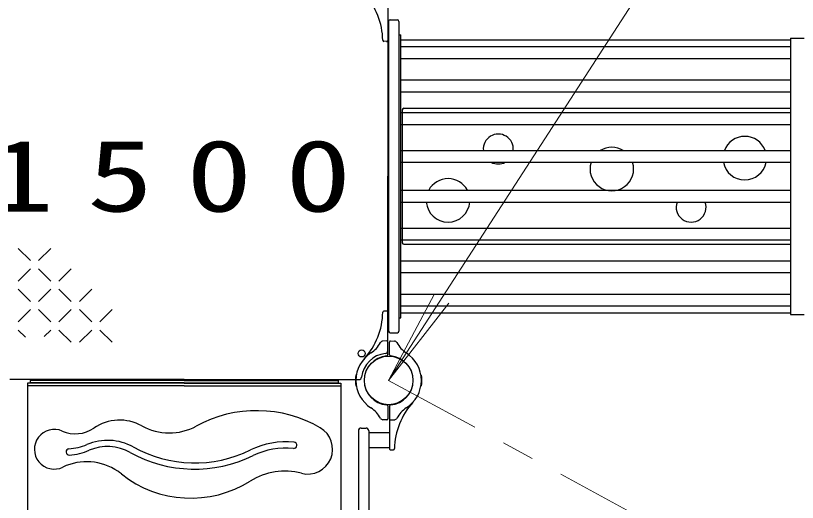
# Model space of a CAD drawing. Units: millimetres on the paper. Extents: x -385 to 0, y -594 to 267.
# Drawn here: x -272.27 to -248.36, y 162.46 to 177.36 of the extents above; entities that cross this region are included whole.
import ezdxf

# ---------------------------------------------------------------- set-up
doc = ezdxf.new("R2010")
doc.units = ezdxf.units.MM
doc.linetypes.add('USER2', pattern=[6, 3, -1, 1, -1])
doc.layers.add('LY_1', color=7, linetype='Continuous', lineweight=25)
doc.styles.add('ＭＳ ゴシック', font='')
doc.styles.get('ＭＳ ゴシック').set_extended_font_data('MS Gothic')

msp = doc.modelspace()

# ---------------------------------------------------------------- linework, layer by layer
at = {"layer": 'LY_1', "lineweight": 13}
for p, q in [((-250.874, 181.657), (-260.861, 166.195)), ((-271.818, 169.863), (-272.193, 170.238)), ((-271.193, 170.238), (-271.568, 169.863)), ((-271.818, 169.613), (-272.193, 169.238)), ((-271.193, 169.238), (-271.568, 169.613)), ((-270.568, 169.613), (-270.943, 169.238)), ((-271.818, 168.613), (-272.193, 168.988)), ((-271.193, 168.988), (-271.568, 168.613)), ((-270.568, 168.613), (-270.943, 168.988)), ((-269.943, 168.988), (-270.318, 168.613)), ((-260.861, 166.195), (-259.46, 168.847)), ((-260.861, 166.195), (-259.02, 168.563)), ((-271.818, 168.363), (-272.193, 167.988)), ((-271.193, 167.988), (-271.568, 168.363)), ((-270.568, 168.363), (-270.943, 167.988)), ((-269.943, 167.988), (-270.318, 168.363)), ((-269.318, 168.363), (-269.693, 167.988)), ((-271.97, 167.515), (-272.193, 167.738)), ((-271.193, 167.738), (-271.393, 167.538)), ((-270.568, 167.363), (-270.943, 167.738)), ((-269.943, 167.738), (-270.318, 167.363)), ((-269.318, 167.363), (-269.693, 167.738))]:
    msp.add_line(p, q, dxfattribs=at)
at = {"layer": 'LY_1'}
for p, q in [((-260.886, 177.913), (-260.886, 172.445)), ((-260.861, 177.186), (-260.861, 167.703)), ((-260.811, 177.236), (-260.595, 177.236)), ((-260.545, 177.186), (-260.545, 167.703)), ((-260.545, 176.778), (-260.491, 176.778)), ((-260.491, 168.111), (-260.491, 176.778)), ((-248.57, 176.675), (-248.57, 168.214)), ((-248.57, 176.675), (-248.153, 176.675)), ((-260.921, 176.571), (-261.009, 176.575)), ((-260.491, 176.625), (-248.57, 176.625)), ((-260.491, 176.413), (-248.57, 176.413)), ((-260.491, 176.052), (-248.57, 176.052)), ((-260.491, 175.392), (-248.57, 175.392)), ((-260.491, 175.03), (-248.57, 175.03)), ((-260.395, 174.528), (-248.57, 174.528)), ((-260.491, 174.395), (-248.57, 174.395)), ((-260.445, 174.478), (-260.445, 170.411)), ((-260.491, 174.033), (-248.57, 174.033)), ((-260.491, 173.234), (-248.57, 173.234)), ((-260.491, 172.872), (-248.57, 172.872)), ((-260.886, 166.976), (-260.886, 172.445)), ((-260.491, 172.017), (-248.57, 172.017)), ((-260.491, 171.655), (-248.57, 171.655)), ((-260.491, 170.856), (-248.57, 170.856)), ((-260.491, 170.495), (-248.57, 170.495)), ((-260.395, 170.361), (-248.57, 170.361)), ((-260.491, 169.859), (-248.57, 169.859)), ((-260.491, 169.498), (-248.57, 169.498)), ((-260.491, 168.838), (-248.57, 168.838)), ((-260.921, 168.319), (-261.009, 168.314)), ((-260.491, 168.476), (-248.57, 168.476)), ((-260.545, 168.111), (-260.491, 168.111)), ((-260.491, 168.264), (-248.57, 168.264)), ((-248.57, 168.214), (-248.153, 168.214)), ((-260.811, 167.653), (-260.595, 167.653)), ((-260.921, 167.402), (-261.052, 167.397)), ((-260.836, 166.976), (-260.836, 167.368)), ((-260.802, 167.402), (-260.681, 167.398)), ((-267.111, 166.22), (-272.451, 166.22)), ((-271.82, 166.195), (-271.82, 166.12)), ((-267.111, 166.195), (-271.82, 166.195)), ((-267.111, 166.22), (-261.772, 166.22)), ((-267.111, 166.195), (-262.403, 166.195)), ((-262.403, 166.195), (-262.403, 166.12)), ((-261.847, 166.361), (-261.85, 166.361)), ((-259.875, 166.361), (-259.873, 166.361)), ((-267.111, 166.108), (-271.903, 166.108)), ((-271.903, 166.108), (-271.903, 153.654)), ((-267.111, 166.03), (-271.903, 166.03)), ((-267.111, 166.12), (-271.82, 166.12)), ((-267.111, 166.12), (-262.403, 166.12)), ((-267.111, 166.108), (-262.32, 166.108)), ((-267.111, 166.03), (-262.32, 166.03)), ((-262.32, 166.108), (-262.32, 153.654)), ((-261.847, 166.028), (-261.85, 166.028)), ((-259.875, 166.028), (-259.873, 166.028)), ((-260.886, 165.413), (-260.886, 165.021)), ((-260.836, 165.413), (-260.836, 164.104)), ((-260.921, 164.988), (-261.042, 164.992)), ((-260.802, 164.988), (-260.671, 164.992)), ((-261.703, 164.736), (-261.553, 164.736)), ((-261.786, 164.653), (-261.786, 155.236)), ((-261.47, 164.653), (-261.47, 155.236)), ((-260.836, 164.588), (-261.47, 164.588)), ((-260.836, 164.135), (-261.47, 164.135)), ((-260.801, 164.071), (-260.714, 164.075))]:
    msp.add_line(p, q, dxfattribs=at)
at = {"layer": 'LY_1', "linetype": 'USER2', "lineweight": 13}
msp.add_line((-260.861, 166.195), (-243.29, 156.629), dxfattribs=at)
at = {"layer": 'LY_1'}
for centre, radius in [((-261.686, 167.02), 0.108), ((-260.861, 166.195), 0.743)]:
    msp.add_circle(centre, radius, dxfattribs=at)
for centre, radius, start, end in [((-263.207, 176.567), 2.167, 1.0841, 42.2172), ((-260.811, 177.186), 0.05, 90, 180), ((-260.595, 177.186), 0.05, 0, 90), ((-261.007, 176.608), 0.0333, 181.0841, 267), ((-260.92, 176.604), 0.0333, 267, 0), ((-260.395, 174.478), 0.05, 90, 180), ((-257.508, 173.278), 0.458, 354.4679, 185.5321), ((-249.97, 172.999), 0.667, 20.642, 159.358), ((-254.036, 172.667), 0.667, 58.1964, 121.8036), ((-257.508, 173.278), 0.458, 242.3124, 297.6876), ((-254.036, 172.667), 0.667, 162.0998, 17.9002), ((-249.97, 172.999), 0.667, 190.9511, 349.0489), ((-259.044, 171.708), 0.667, 27.6471, 152.3529), ((-259.044, 171.708), 0.667, 184.501, 355.499), ((-251.61, 171.498), 0.458, 159.9566, 20.0434), ((-260.395, 170.411), 0.05, 180, 270), ((-261.007, 168.281), 0.0333, 93, 178.9159), ((-260.92, 168.285), 0.0333, 0, 93), ((-263.207, 168.322), 2.167, 317.7828, 358.9158), ((-260.811, 167.703), 0.05, 180, 270), ((-260.595, 167.703), 0.05, 270, 0), ((-261.853, 167.737), 0.833, 302.7272, 332.5412), ((-261.039, 167.314), 0.0833, 92, 152.5412), ((-260.92, 167.368), 0.0333, 0, 92), ((-260.803, 167.368), 0.0333, 88, 180), ((-260.684, 167.314), 0.0833, 27.4588, 88), ((-259.87, 167.737), 0.833, 207.4588, 237.2728), ((-260.861, 166.195), 1, 122.7272, 180), ((-260.861, 166.195), 0.833, 96.7872, 173.2128), ((-260.861, 166.195), 0.75, 94.2707, 180), ((-260.97, 167.105), 0.0833, 276.7872, 0), ((-260.92, 166.976), 0.0333, 274.2707, 0), ((-260.803, 166.976), 0.0333, 180, 265.7293), ((-260.861, 166.195), 0.75, 0, 85.7293), ((-260.861, 166.195), 1, 0, 57.2728), ((-260.861, 166.195), 1.017, 171.3731, 180), ((-260.861, 166.195), 1.017, 180, 188.6269), ((-261.85, 166.345), 0.0167, 90, 171.3731), ((-260.861, 166.195), 1, 180, 237.2728), ((-261.772, 166.303), 0.0833, 270, 353.2128), ((-260.861, 166.195), 0.75, 180, 265.7293), ((-260.861, 166.195), 0.75, 274.2707, 0), ((-260.861, 166.195), 1, 302.7272, 0), ((-259.873, 166.345), 0.0167, 8.6269, 90), ((-260.861, 166.195), 1.017, 0, 8.6269), ((-260.861, 166.195), 1.017, 351.3731, 0), ((-261.85, 166.045), 0.0167, 188.6269, 270), ((-259.873, 166.045), 0.0167, 270, 351.3731), ((-260.92, 165.413), 0.0333, 0, 85.7293), ((-260.803, 165.413), 0.0333, 94.2707, 180), ((-258.516, 164.067), 2.167, 137.7828, 178.9159), ((-264.894, 161.411), 3.858, 59.7706, 118.6447), ((-261.853, 164.652), 0.833, 27.4588, 57.2728), ((-259.87, 164.652), 0.833, 122.7272, 152.5412), ((-269.088, 163.585), 1.395, 60.8927, 124.4313), ((-261.039, 165.075), 0.0833, 207.4588, 268), ((-260.92, 165.021), 0.0333, 268, 0), ((-260.803, 165.021), 0.0333, 180, 272), ((-260.684, 165.075), 0.0833, 272, 332.5412), ((-270.441, 165.559), 0.998, 246.3171, 304.4313), ((-267.571, 166.311), 1.725, 240.8927, 298.6447), ((-263.335, 164.088), 0.76, 255.2876, 59.7706), ((-261.703, 164.653), 0.0833, 90, 180), ((-261.553, 164.653), 0.0833, 0, 90), ((-271.087, 164.088), 0.608, 66.3171, 295.7294), ((-269.459, 162.744), 1.617, 60.9492, 112.9471), ((-264, 161.844), 2.474, 84.2979, 116.1042), ((-263.764, 164.21), 0.0956, 264.2979, 84.2979), ((-270.631, 164.006), 0.0956, 94.0218, 274.0218), ((-270.758, 165.811), 1.714, 274.0218, 292.9471), ((-270.758, 165.811), 1.905, 274.0218, 292.9471), ((-269.459, 162.744), 1.426, 60.9492, 112.9471), ((-266.793, 167.544), 3.874, 240.9492, 296.1042), ((-264, 161.844), 2.282, 84.2979, 116.1042), ((-260.803, 164.104), 0.0333, 180, 273), ((-260.716, 164.108), 0.0333, 273, 358.9158), ((-266.793, 167.544), 4.065, 240.9492, 296.1042), ((-270.094, 162.029), 1.678, 55.5649, 115.7294), ((-270.249, 161.803), 1.952, 51.5643, 55.5649), ((-266.911, 166.009), 3.418, 231.5643, 302.0947), ((-264.034, 161.423), 1.996, 75.2876, 122.0947)]:
    msp.add_arc(centre, radius, start, end, dxfattribs=at)

# ---------------------------------------------------------------- texts
at = {"layer": 'LY_1', "insert": (-273.111, 172.445), "char_height": 2.199, "attachment_point": 4, "style": 'ＭＳ ゴシック'}
msp.add_mtext('\\T1.5;\\W1.35;1500', dxfattribs=at)

doc.saveas('drawing.dxf')
